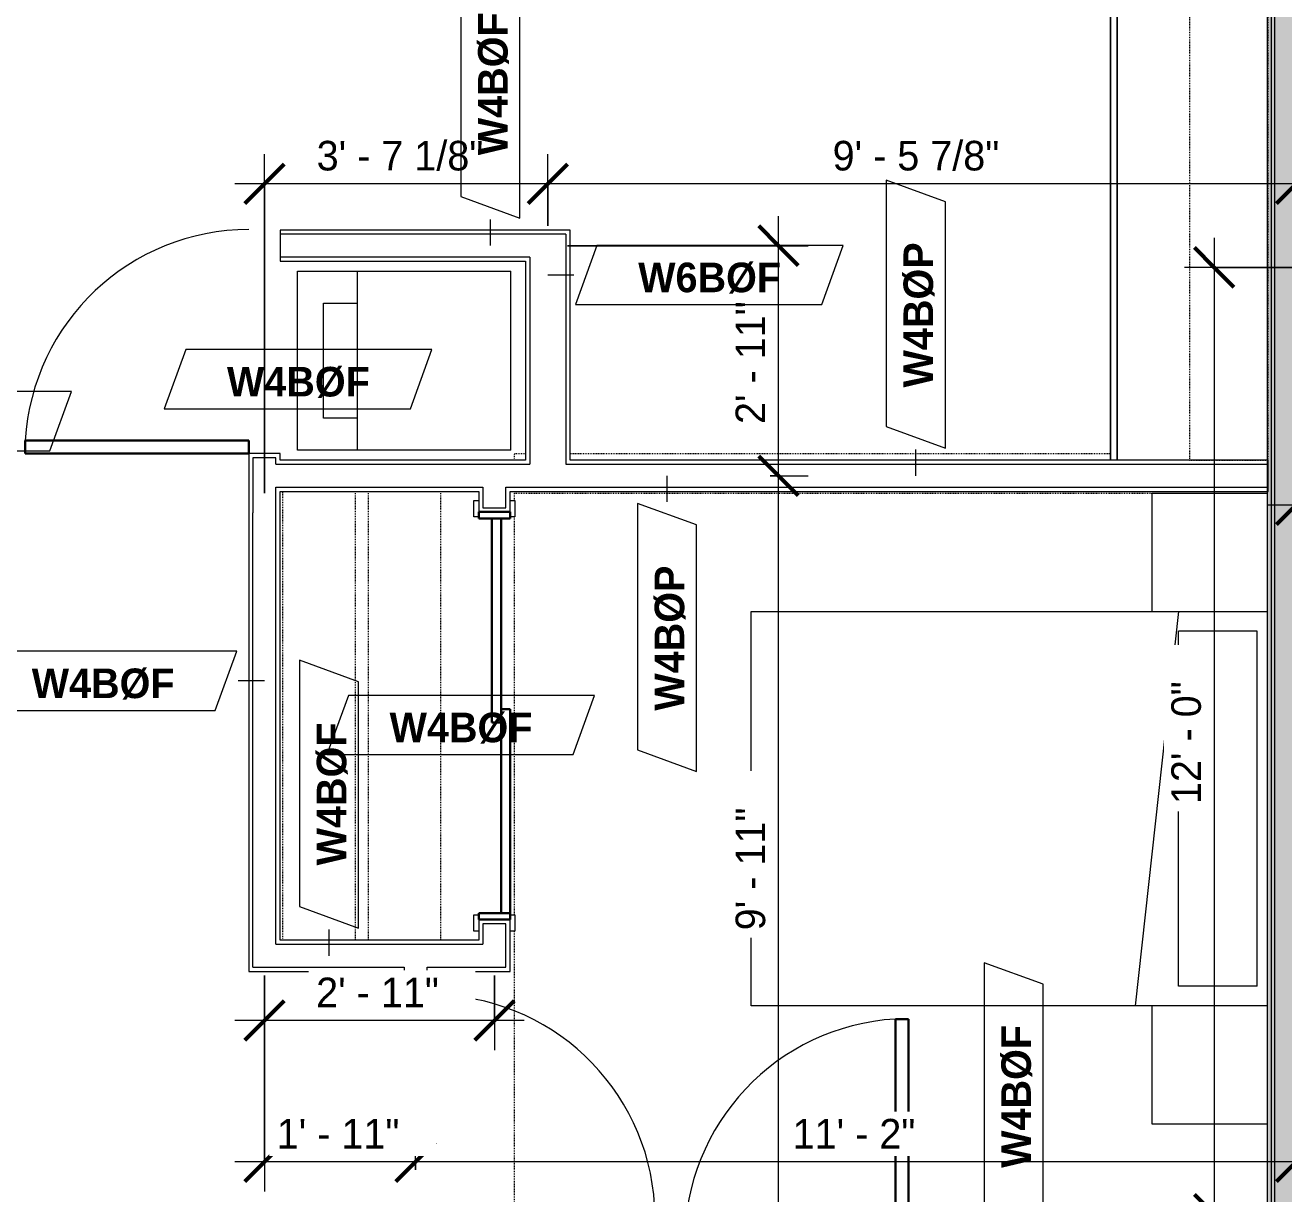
# Model space of a CAD drawing. Header units: inches. Extents: x -4010 to -1872, y 9846 to 12241.
# Drawn here: x -2706.5 to -2515, y 10540.3 to 10718.1 of the extents above; entities that cross this region are included whole.
import ezdxf

# ---------------------------------------------------------------- set-up
doc = ezdxf.new("R2010")
doc.units = ezdxf.units.IN
doc.header["$MEASUREMENT"] = 0
doc.linetypes.add('Dash', pattern=[0.25, 0.125, -0.125])
for name, color, linetype, lineweight in [('0-1', 7, 'Continuous', 5), ('A-ANNO-DIMS', 211, 'Continuous', 9), ('A-ANNO-DIMS-48', 211, 'Continuous', 9), ('A-DOOR-3', 31, 'Continuous', 9), ('A-DOOR-4', 31, 'Continuous', 30), ('A-DOOR-FRAM-3', 31, 'Continuous', 30), ('A-WALL', 113, 'Continuous', 18), ('A-WALL-2', 250, 'Continuous', 18), ('A-WALL-3', 113, 'Continuous', 9), ('A-WALL-IDEN', 211, 'Continuous', 9), ('I-FURN', 30, 'Continuous', 9), ('I-FURN-HDLN', 30, 'Dash', 9), ('I-WALL-2', 241, 'Continuous', 5), ('I-WALL-3', 7, 'Continuous', 9), ('P-SANR-FIXT', 6, 'Continuous', 9), ('Q-CASE', 31, 'Continuous', 9), ('Q-CASE-HDLN', 31, 'Dash', 9)]:
    doc.layers.add(name, color=color, linetype=linetype, lineweight=lineweight)
doc.styles.add('Century Gothic', font='ufonts.com_century-gothic.ttf', dxfattribs={"height": 4.5})
doc.styles.add('Century Gothic_B', font='GOTHICB.TTF', dxfattribs={"height": 4.5})
doc.dimstyles.new('OD_1__HACK_2', dxfattribs={"dimscale": 12, "dimtxt": 4.698757, "dimasz": 0.5, "dimexe": 0.375, "dimexo": 0.25, "dimgap": 0.0625, "dimtad": 1, "dimdec": 4, "dimrnd": 0.0625, "dimzin": 3, "dimdsep": 46, "dimlunit": 4, "dimtxsty": 'Century Gothic', "dimblk1": 'OBLIQUE', "dimblk2": 'OBLIQUE', "dimsah": 1, "dimcen": 0.09, "dimdle": 0.375, "dimazin": 0, "dimtfac": 1, "dimtdec": 4, "dimtix": 1, "dimtmove": 0, "dimatfit": 3, "dimfxl": 1, "dimtvp": 1, "dimtfill": 1, "dimfrac": 2, "dimtolj": 1, "dimtzin": 0, "dimarcsym": 2})

# ---------------------------------------------------------------- blocks, each defined once
blk = doc.blocks.new('CTR - 1st Phase - Common Walls_rvt-1-UNITS PLANS - 3RD FLOOR')
at = {"layer": 'I-WALL-2'}
for points in [[(-2517.56, 10458.16), (-2516.94, 10458.16), (-2516.94, 10843.14), (-2517.56, 10843.14), (-2517.56, 10463.58)], [(-2516.94, 10457.54), (-2516.44, 10457.54), (-2516.44, 10843.14), (-2516.94, 10843.14), (-2516.94, 10458.16)], [(-2516.44, 10457.54), (-2510.94, 10457.54), (-2510.94, 10843.14), (-2516.44, 10843.14), (-2516.44, 10458.16)]]:
    blk.add_hatch(color=256, dxfattribs=at).paths.add_polyline_path(points, flags=0)
at = {"layer": 'A-WALL-2'}
for p, q in [((-2516.94, 10843.14), (-2516.94, 10458.16)), ((-2516.44, 10843.14), (-2516.44, 10458.16))]:
    blk.add_line(p, q, dxfattribs=at)
at = {"layer": 'I-WALL-3'}
blk.add_line((-2517.56, 10843.14), (-2517.56, 10494.28), dxfattribs=at)
blk = doc.blocks.new('SLIDING - FLUSH - 5-0 x 6-8-3203586-UNITS PLANS - 3RD FLOOR')
at = {"layer": 'A-DOOR-3'}
for p, q in [((-32.75, 3.25), (-30.25, 3.25)), ((-32.75, 2.5), (-32.75, 3.25)), ((-30.25, 2.5), (-32.75, 2.5)), ((-30.25, 3.25), (-30.25, 2.5)), ((30.25, 3.25), (32.75, 3.25)), ((30.25, 2.5), (30.25, 3.25)), ((32.75, 2.5), (30.25, 2.5)), ((32.75, 3.25), (32.75, 2.5)), ((-32.75, -2.25), (-30.25, -2.25)), ((-32.75, -3), (-32.75, -2.25)), ((-30.25, -3), (-32.75, -3)), ((-30.25, -2.25), (-30.25, -3)), ((30.25, -2.25), (32.75, -2.25)), ((30.25, -3), (30.25, -2.25)), ((32.75, -3), (30.25, -3)), ((32.75, -2.25), (32.75, -3))]:
    blk.add_line(p, q, dxfattribs=at)
at = {"layer": 'A-DOOR-4'}
for p, q in [((-1, -0.88), (-1, 0.5)), ((-1, 0.5), (30, 0.5)), ((30, 0.5), (30, -0.88)), ((-30, -2.25), (-30, -0.88)), ((-30, -0.88), (1, -0.88)), ((30, -0.88), (-1, -0.88)), ((1, -0.88), (1, -2.25)), ((1, -2.25), (-30, -2.25))]:
    blk.add_line(p, q, dxfattribs=at)
at = {"layer": 'A-DOOR-FRAM-3'}
for p, q in [((-31, -2.25), (-31, 2.5)), ((-31, 2.5), (-30, 2.5)), ((-30, 2.5), (-30, -2.25)), ((30, 2.5), (31, 2.5)), ((30, -2.25), (30, 2.5)), ((31, 2.5), (31, -2.25)), ((-30, -2.25), (-31, -2.25)), ((31, -2.25), (30, -2.25))]:
    blk.add_line(p, q, dxfattribs=at)
blk = doc.blocks.new('SWING - SINGLE - FLUSH - 2-10 x 6-8 - PRIVACY-3199407-UNITS PLANS - 3RD FLOOR')
at = {"layer": 'A-DOOR-3'}
blk.add_arc((17, 2.37), 34.07, 93.3657, 180, dxfattribs=at)
at = {"layer": 'A-DOOR-4'}
for p, q in [((15, 2.37), (15, 36.38)), ((17, 36.38), (15, 36.38)), ((17, 2.37), (17, 36.38)), ((17, 2.37), (15, 2.37))]:
    blk.add_line(p, q, dxfattribs=at)
at = {"layer": 'A-DOOR-FRAM-3'}
for p, q in [((-17, 3.37), (-20, 3.37)), ((-20, 3.37), (-20, 2.37)), ((-20, 2.37), (-17, 2.37)), ((-17, 2.37), (-17, 3.37)), ((20, 3.37), (17, 3.37)), ((17, 3.37), (17, 2.37)), ((17, 2.37), (20, 2.37)), ((20, 2.37), (20, 3.37)), ((-17, -2.38), (-20, -2.38)), ((-20, -2.38), (-20, -3.38)), ((-20, -3.38), (-17, -3.38)), ((-17, -3.38), (-17, -2.38)), ((20, -2.38), (17, -2.38)), ((17, -2.38), (17, -3.38)), ((17, -3.38), (20, -3.38)), ((20, -3.38), (20, -2.38))]:
    blk.add_line(p, q, dxfattribs=at)
blk = doc.blocks.new('OD_CW_Closet - OD_CW_Closet-3786599-UNITS PLANS - 3RD FLOOR')
at = {"layer": 'Q-CASE-HDLN'}
for p, q in [((0.74, -24), (0.74, 0)), ((0.74, 0), (68.99, 0)), ((68.99, 0), (68.99, -24)), ((0.74, -11), (68.99, -11)), ((0.74, -13), (68.99, -13)), ((68.99, -24), (0.74, -24))]:
    blk.add_line(p, q, dxfattribs=at)
blk = doc.blocks.new('SWING - SINGLE - FLUSH - 34_ x 80_ - OFFSET PIVOT DOOR AT WASHER_DRYER-3630089-UNITS PLANS - 3RD FLOOR')
at = {"layer": 'A-DOOR-3'}
blk.add_arc((17, -2.37), 34.07, 180, 266.6343, dxfattribs=at)
at = {"layer": 'A-DOOR-4'}
for p, q in [((15, -2.37), (15, -36.38)), ((17, -2.37), (15, -2.37)), ((17, -2.37), (17, -36.38)), ((17, -36.38), (15, -36.38))]:
    blk.add_line(p, q, dxfattribs=at)
blk = doc.blocks.new('Bed-Standard - Queen 60_ x 79_-3761504-UNITS PLANS - 3RD FLOOR')
at = {"layer": 'I-FURN'}
for p, q in [((-19.31, 41.3), (40.69, 41.3)), ((-19.31, -37.2), (-19.31, 41.3)), ((40.69, 41.3), (40.69, -37.2)), ((40.69, -23.7), (-19.31, -17.13)), ((-16.31, -23.7), (37.69, -23.7)), ((-16.31, -35.7), (-16.31, -23.7)), ((37.69, -35.7), (37.69, -23.7)), ((-16.31, -35.7), (37.69, -35.7))]:
    blk.add_line(p, q, dxfattribs=at)
at = {"layer": 'I-FURN-HDLN'}
for p, q in [((-55.31, 77.3), (-7.94, 77.3)), ((-5.44, 77.3), (55.06, 77.3)), ((57.56, 77.3), (58.94, 77.3)), ((58.69, 77.3), (58.69, -37.2)), ((63.69, 77.3), (64.69, 77.3)), ((64.69, 77.3), (64.69, 75.61)), ((64.69, 68.86), (64.69, -13.39)), ((-55.31, 17.36), (-55.31, 51.36))]:
    blk.add_line(p, q, dxfattribs=at)
blk = doc.blocks.new('Stacked Washer and Dryer - 26_x25_ - Private-1352637-UNITS PLANS - 3RD FLOOR')
at = {"layer": 'P-SANR-FIXT'}
for p, q in [((0, 13.625), (32.4375, 13.625)), ((0, 13.625), (0, -13.625)), ((23.34375, 13.625), (23.34375, -13.625)), ((32.4375, 13.625), (32.4375, -13.625)), ((23.34375, 8.75), (28.53125, 8.75)), ((28.53125, 8.75), (28.53125, -8.75)), ((28.53125, -8.75), (23.34375, -8.75)), ((32.4375, -13.625), (0, -13.625))]:
    blk.add_line(p, q, dxfattribs=at)
blk = doc.blocks.new('Table-Night Stand - 18_ x 18_ x 24_-V44-UNITS PLANS - 3RD FLOOR')
at = {"layer": 'I-FURN'}
for p, q in [((0.15, 0), (18.15, 0)), ((18.15, 0), (18.15, -17.5))]:
    blk.add_line(p, q, dxfattribs=at)
blk = doc.blocks.new('Table-Night Stand - 18_ x 18_ x 24_-V45-UNITS PLANS - 3RD FLOOR')
at = {"layer": 'I-FURN'}
for p, q in [((0.15, 0), (18.15, 0)), ((0.15, -17.5), (0.15, 0))]:
    blk.add_line(p, q, dxfattribs=at)
blk = doc.blocks.new('OD_CW_Base Cabinet - OD_CW_Base Cabinet-3857763-UNITS PLANS - 3RD FLOOR')
at = {"layer": 'Q-CASE'}
for p, q in [((0.74, 23.81), (0.74, 0)), ((0.74, 1), (0.74, 23.81)), ((0.74, 0), (0.74, 1)), ((0.74, 1), (191.34, 1)), ((191.34, 1), (0.74, 1)), ((0.74, 0), (191.34, 0)), ((191.34, 0), (0.74, 0))]:
    blk.add_line(p, q, dxfattribs=at)
blk = doc.blocks.new('OD_CW_Upper Cabinet - OD_CW_Upper Cabinet-3856838-UNITS PLANS - 3RD FLOOR')
at = {"layer": 'Q-CASE-HDLN'}
for p, q in [((191.34, 24), (0.74, 24)), ((0.74, 24), (0.74, 12)), ((191.34, 12), (191.34, 24)), ((0.74, 12), (191.34, 12))]:
    blk.add_line(p, q, dxfattribs=at)
blk = doc.blocks.new('DIMBLOCK5-UNITS PLANS - 3RD FLOOR')
at = {"layer": 'A-ANNO-DIMS-48'}
for p, q in [((-2513.12, 10573.3), (-2513.12, 10649.61)), ((-2435.94, 10646.36), (-2435.94, 10640.61)), ((-2435.94, 10645.11), (-2435.94, 10646.36)), ((-2517.62, 10645.11), (-2435.94, 10645.11)), ((-2513.12, 10645.11), (-2513.12, 10573.3))]:
    blk.add_line(p, q, dxfattribs=at)
at = {"layer": 'A-ANNO-DIMS-48', "lineweight": 50}
for p, q in [((-2513.12, 10645.11), (-2510.12, 10648.11)), ((-2435.94, 10645.11), (-2432.94, 10648.11)), ((-2513.12, 10645.11), (-2516.12, 10642.11)), ((-2435.94, 10645.11), (-2438.94, 10642.11))]:
    blk.add_line(p, q, dxfattribs=at)
at = {"layer": 'A-ANNO-DIMS-48', "color": 0, "insert": (-2489.89, 10651.63), "char_height": 4.5, "width": 36.8741, "attachment_point": 1, "line_spacing_factor": 0.984502, "style": 'Century Gothic', "bg_fill": 3, "box_fill_scale": 1.25, "bg_fill_color": 256, "bg_fill_true_color": 13158600, "bg_fill_transparency": 0}
blk.add_mtext('6\' - 5 3/16"', dxfattribs=at)
blk = doc.blocks.new('_Oblique')
at = {"color": 0, "linetype": 'ByBlock', "lineweight": -2}
blk.add_line((-0.5, -0.5), (0.5, 0.5), dxfattribs=at)
blk = doc.blocks.new('DIMBLOCK7-UNITS PLANS - 3RD FLOOR')
at = {"layer": 'A-ANNO-DIMS-48', "lineweight": 50}
for p, q in [((-2525.61, 10681.23), (-2528.61, 10684.23)), ((-2525.61, 10681.23), (-2522.61, 10678.23)), ((-2525.61, 10537.23), (-2528.61, 10540.23)), ((-2525.61, 10537.23), (-2522.61, 10534.23))]:
    blk.add_line(p, q, dxfattribs=at)
at = {"layer": 'A-ANNO-DIMS-48'}
for p, q in [((-2525.61, 10685.73), (-2525.61, 10532.73)), ((-2511.69, 10681.23), (-2530.11, 10681.23)), ((-2525.61, 10681.23), (-2511.69, 10681.23)), ((-2511.69, 10537.23), (-2530.11, 10537.23)), ((-2525.61, 10537.23), (-2511.69, 10537.23))]:
    blk.add_line(p, q, dxfattribs=at)
at = {"layer": 'A-ANNO-DIMS-48', "color": 0, "insert": (-2532.13, 10599.61), "char_height": 4.5, "width": 23.091, "attachment_point": 1, "rotation": 90, "line_spacing_factor": 0.984502, "style": 'Century Gothic', "bg_fill": 3, "box_fill_scale": 1.25, "bg_fill_color": 256, "bg_fill_true_color": 13158600, "bg_fill_transparency": 0}
blk.add_mtext('12\' - 0"', dxfattribs=at)
blk = doc.blocks.new('DIMBLOCK88-UNITS PLANS - 3RD FLOOR')
at = {"layer": 'A-ANNO-DIMS-48', "lineweight": 50}
for p, q in [((-2591.91, 10649.53), (-2594.91, 10652.53)), ((-2591.91, 10649.53), (-2588.91, 10646.53)), ((-2591.91, 10530.53), (-2594.91, 10533.53)), ((-2591.91, 10530.53), (-2588.91, 10527.53))]:
    blk.add_line(p, q, dxfattribs=at)
at = {"layer": 'A-ANNO-DIMS-48'}
for p, q in [((-2593.15, 10649.53), (-2587.41, 10649.53)), ((-2591.91, 10649.53), (-2593.15, 10649.53)), ((-2591.91, 10530.53), (-2591.91, 10649.53)), ((-2593.15, 10530.53), (-2587.41, 10530.53)), ((-2591.91, 10530.53), (-2593.15, 10530.53))]:
    blk.add_line(p, q, dxfattribs=at)
at = {"layer": 'A-ANNO-DIMS-48', "color": 0, "insert": (-2598.43, 10580.41), "char_height": 4.5, "width": 23.091, "attachment_point": 1, "rotation": 90, "line_spacing_factor": 0.984502, "style": 'Century Gothic', "bg_fill": 3, "box_fill_scale": 1.25, "bg_fill_color": 256, "bg_fill_true_color": 13158600, "bg_fill_transparency": 0}
blk.add_mtext('9\' - 11"', dxfattribs=at)
blk = doc.blocks.new('DIMBLOCK89-UNITS PLANS - 3RD FLOOR')
at = {"layer": 'A-ANNO-DIMS-48'}
for p, q in [((-2591.91, 10649.53), (-2591.91, 10689.03)), ((-2624, 10684.53), (-2587.41, 10684.53)), ((-2591.91, 10684.53), (-2624, 10684.53)), ((-2593.15, 10649.53), (-2587.41, 10649.53)), ((-2591.91, 10649.53), (-2593.15, 10649.53))]:
    blk.add_line(p, q, dxfattribs=at)
at = {"layer": 'A-ANNO-DIMS-48', "lineweight": 50}
for p, q in [((-2591.91, 10684.53), (-2594.91, 10687.53)), ((-2591.91, 10684.53), (-2588.91, 10681.53)), ((-2591.91, 10649.53), (-2594.91, 10652.53)), ((-2591.91, 10649.53), (-2588.91, 10646.53))]:
    blk.add_line(p, q, dxfattribs=at)
at = {"layer": 'A-ANNO-DIMS-48', "color": 0, "insert": (-2598.43, 10657.41), "char_height": 4.5, "width": 23.091, "attachment_point": 1, "rotation": 90, "line_spacing_factor": 0.984502, "style": 'Century Gothic', "bg_fill": 3, "box_fill_scale": 1.25, "bg_fill_color": 256, "bg_fill_true_color": 13158600, "bg_fill_transparency": 0}
blk.add_mtext('2\' - 11"', dxfattribs=at)
blk = doc.blocks.new('DIMBLOCK90-UNITS PLANS - 3RD FLOOR')
at = {"layer": 'A-ANNO-DIMS-48'}
for p, q in [((-2670.12, 10573.53), (-2670.12, 10562.2)), ((-2670.12, 10566.7), (-2670.12, 10573.53)), ((-2635.12, 10573.53), (-2635.12, 10562.2)), ((-2635.12, 10566.7), (-2635.12, 10573.53)), ((-2630.62, 10566.7), (-2674.62, 10566.7))]:
    blk.add_line(p, q, dxfattribs=at)
at = {"layer": 'A-ANNO-DIMS-48', "lineweight": 50}
for p, q in [((-2670.12, 10566.7), (-2667.12, 10569.7)), ((-2635.12, 10566.7), (-2632.12, 10569.7)), ((-2670.12, 10566.7), (-2673.12, 10563.7)), ((-2635.12, 10566.7), (-2638.12, 10563.7))]:
    blk.add_line(p, q, dxfattribs=at)
at = {"layer": 'A-ANNO-DIMS-48', "color": 0, "insert": (-2662.25, 10573.22), "char_height": 4.5, "width": 23.091, "attachment_point": 1, "line_spacing_factor": 0.984502, "style": 'Century Gothic', "bg_fill": 3, "box_fill_scale": 1.25, "bg_fill_color": 256, "bg_fill_true_color": 13158600, "bg_fill_transparency": 0}
blk.add_mtext('2\' - 11"', dxfattribs=at)
blk = doc.blocks.new('DIMBLOCK91-UNITS PLANS - 3RD FLOOR')
at = {"layer": 'A-ANNO-DIMS-48'}
for p, q in [((-2627, 10687.53), (-2627, 10698.45)), ((-2513.12, 10692.71), (-2513.12, 10698.45)), ((-2508.62, 10693.95), (-2627, 10693.95)), ((-2627, 10693.95), (-2627, 10687.53)), ((-2513.12, 10693.95), (-2513.12, 10692.71))]:
    blk.add_line(p, q, dxfattribs=at)
at = {"layer": 'A-ANNO-DIMS-48', "lineweight": 50}
for p, q in [((-2627, 10693.95), (-2624, 10696.95)), ((-2513.12, 10693.95), (-2510.12, 10696.95)), ((-2627, 10693.95), (-2630, 10690.95)), ((-2513.12, 10693.95), (-2516.12, 10690.95))]:
    blk.add_line(p, q, dxfattribs=at)
at = {"layer": 'A-ANNO-DIMS-48', "color": 0, "insert": (-2583.67, 10700.47), "char_height": 4.5, "width": 32.6676, "attachment_point": 1, "line_spacing_factor": 0.984502, "style": 'Century Gothic', "bg_fill": 3, "box_fill_scale": 1.25, "bg_fill_color": 256, "bg_fill_true_color": 13158600, "bg_fill_transparency": 0}
blk.add_mtext('9\' - 5 7/8"', dxfattribs=at)
blk = doc.blocks.new('DIMBLOCK92-UNITS PLANS - 3RD FLOOR')
at = {"layer": 'A-ANNO-DIMS-48'}
for p, q in [((-2670.12, 10646.91), (-2670.12, 10698.45)), ((-2627, 10687.53), (-2627, 10698.45)), ((-2627, 10693.95), (-2674.62, 10693.95)), ((-2670.12, 10693.95), (-2670.12, 10646.91)), ((-2627, 10693.95), (-2627, 10687.53))]:
    blk.add_line(p, q, dxfattribs=at)
at = {"layer": 'A-ANNO-DIMS-48', "lineweight": 50}
for p, q in [((-2670.12, 10693.95), (-2667.12, 10696.95)), ((-2627, 10693.95), (-2624, 10696.95)), ((-2670.12, 10693.95), (-2673.12, 10690.95)), ((-2627, 10693.95), (-2630, 10690.95))]:
    blk.add_line(p, q, dxfattribs=at)
at = {"layer": 'A-ANNO-DIMS-48', "color": 0, "insert": (-2662.17, 10700.47), "char_height": 4.5, "width": 32.6676, "attachment_point": 1, "line_spacing_factor": 0.984502, "style": 'Century Gothic', "bg_fill": 3, "box_fill_scale": 1.25, "bg_fill_color": 256, "bg_fill_true_color": 13158600, "bg_fill_transparency": 0}
blk.add_mtext('3\' - 7 1/8"', dxfattribs=at)
blk = doc.blocks.new('DIMBLOCK93-UNITS PLANS - 3RD FLOOR')
at = {"layer": 'A-ANNO-DIMS-48'}
for p, q in [((-2647.12, 10543.97), (-2647.12, 10549.71)), ((-2513.12, 10543.97), (-2513.12, 10549.71)), ((-2508.62, 10545.21), (-2647.12, 10545.21)), ((-2647.12, 10545.21), (-2647.12, 10543.97)), ((-2513.12, 10545.21), (-2513.12, 10543.97))]:
    blk.add_line(p, q, dxfattribs=at)
at = {"layer": 'A-ANNO-DIMS-48', "lineweight": 50}
for p, q in [((-2647.12, 10545.21), (-2644.12, 10548.21)), ((-2513.12, 10545.21), (-2510.12, 10548.21)), ((-2647.12, 10545.21), (-2650.12, 10542.21)), ((-2513.12, 10545.21), (-2516.12, 10542.21))]:
    blk.add_line(p, q, dxfattribs=at)
at = {"layer": 'A-ANNO-DIMS-48', "color": 0, "insert": (-2589.75, 10551.73), "char_height": 4.5, "width": 23.091, "attachment_point": 1, "line_spacing_factor": 0.984502, "style": 'Century Gothic', "bg_fill": 3, "box_fill_scale": 1.25, "bg_fill_color": 256, "bg_fill_true_color": 13158600, "bg_fill_transparency": 0}
blk.add_mtext('11\' - 2"', dxfattribs=at)
blk = doc.blocks.new('DIMBLOCK94-UNITS PLANS - 3RD FLOOR')
at = {"layer": 'A-ANNO-DIMS-48'}
for p, q in [((-2670.12, 10573.53), (-2670.12, 10540.71)), ((-2670.12, 10545.21), (-2670.12, 10573.53)), ((-2647.12, 10543.97), (-2647.12, 10549.71)), ((-2647.12, 10545.21), (-2674.62, 10545.21)), ((-2647.12, 10545.21), (-2647.12, 10543.97))]:
    blk.add_line(p, q, dxfattribs=at)
at = {"layer": 'A-ANNO-DIMS-48', "lineweight": 50}
for p, q in [((-2670.12, 10545.21), (-2667.12, 10548.21)), ((-2647.12, 10545.21), (-2644.12, 10548.21)), ((-2670.12, 10545.21), (-2673.12, 10542.21)), ((-2647.12, 10545.21), (-2650.12, 10542.21))]:
    blk.add_line(p, q, dxfattribs=at)
at = {"layer": 'A-ANNO-DIMS-48', "color": 0, "insert": (-2668.25, 10551.73), "char_height": 4.5, "width": 23.091, "attachment_point": 1, "line_spacing_factor": 0.984502, "style": 'Century Gothic', "bg_fill": 3, "box_fill_scale": 1.25, "bg_fill_color": 256, "bg_fill_true_color": 13158600, "bg_fill_transparency": 0}
blk.add_mtext('1\' - 11"', dxfattribs=at)
blk = doc.blocks.new('Wall Tag - Arch Wall-3956453-UNITS PLANS - 3RD FLOOR')
at = {"layer": 'A-WALL-IDEN'}
for p, q in [((-0.3561, 0.0937), (-0.4244, -0.0937)), ((0.4244, 0.0937), (-0.3561, 0.0937)), ((0.3561, -0.0937), (0.4244, 0.0937)), ((-0.4244, -0.0937), (0.3561, -0.0937))]:
    blk.add_line(p, q, dxfattribs=at)

msp = doc.modelspace()

# ---------------------------------------------------------------- linework, layer by layer
at = {"layer": 'A-WALL'}
for p, q in [((-2624.24874, 10686.28481), (-2667.74874, 10686.28481)), ((-2624.24874, 10686.28481), (-2624.24874, 10651.28481)), ((-2629.74874, 10682.78481), (-2667.74874, 10682.78481)), ((-2629.74874, 10682.78481), (-2629.74874, 10651.28481)), ((-2668.37374, 10652.28481), (-2671.87374, 10652.28481)), ((-2671.87374, 10652.28481), (-2671.87374, 10643.9144)), ((-2668.37374, 10651.28481), (-2668.37374, 10652.28481)), ((-2668.37374, 10651.28481), (-2629.74874, 10651.28481)), ((-2624.24874, 10651.28481), (-2517.37374, 10651.28481)), ((-2668.37374, 10643.9144), (-2668.37374, 10647.78481)), ((-2668.37374, 10647.78481), (-2636.87374, 10647.78481)), ((-2636.87374, 10647.78481), (-2636.87374, 10644.65981)), ((-2633.37374, 10644.65981), (-2633.37374, 10647.78481)), ((-2633.37374, 10647.78481), (-2517.37374, 10647.78481)), ((-2636.87374, 10644.65981), (-2633.37374, 10644.65981)), ((-2671.87374, 10574.78481), (-2671.87374, 10643.9144)), ((-2668.37374, 10578.28481), (-2668.37374, 10643.9144)), ((-2636.87374, 10581.40981), (-2636.87374, 10578.28481)), ((-2633.37374, 10581.40981), (-2636.87374, 10581.40981)), ((-2633.37374, 10574.78481), (-2633.37374, 10581.40981)), ((-2668.37374, 10578.28481), (-2636.87374, 10578.28481)), ((-2671.87374, 10574.78481), (-2648.87374, 10574.78481)), ((-2648.87374, 10574.78481), (-2648.87374, 10571.15981)), ((-2645.37374, 10571.15981), (-2645.37374, 10574.78481)), ((-2645.37374, 10574.78481), (-2633.37374, 10574.78481)), ((-2648.87374, 10571.15981), (-2645.37374, 10571.15981))]:
    msp.add_line(p, q, dxfattribs=at)
at = {"layer": 'A-WALL-3'}
for p, q in [((-2623.62374, 10686.90981), (-2667.74874, 10686.90981)), ((-2667.74874, 10686.90981), (-2667.74874, 10682.15981)), ((-2623.62374, 10651.90981), (-2623.62374, 10686.90981)), ((-2667.74874, 10682.15981), (-2630.37374, 10682.15981)), ((-2630.37374, 10682.15981), (-2630.37374, 10651.90981)), ((-2672.49874, 10652.90981), (-2672.49874, 10643.9144)), ((-2667.74874, 10652.90981), (-2672.49874, 10652.90981)), ((-2667.74874, 10651.90981), (-2667.74874, 10652.90981)), ((-2630.37374, 10651.90981), (-2667.74874, 10651.90981)), ((-2517.37374, 10651.90981), (-2623.62374, 10651.90981)), ((-2517.37374, 10647.15981), (-2517.37374, 10651.90981)), ((-2667.74874, 10643.9144), (-2667.74874, 10647.15981)), ((-2667.74874, 10647.15981), (-2637.49874, 10647.15981)), ((-2637.49874, 10647.15981), (-2637.49874, 10644.03481)), ((-2632.74874, 10644.03481), (-2632.74874, 10647.15981)), ((-2632.74874, 10647.15981), (-2517.37374, 10647.15981)), ((-2637.49874, 10644.03481), (-2632.74874, 10644.03481)), ((-2672.49874, 10643.9144), (-2672.49874, 10574.15981)), ((-2667.74874, 10578.90981), (-2667.74874, 10643.9144)), ((-2632.74874, 10582.03481), (-2637.49874, 10582.03481)), ((-2637.49874, 10582.03481), (-2637.49874, 10578.90981)), ((-2632.74874, 10574.15981), (-2632.74874, 10582.03481)), ((-2637.49874, 10578.90981), (-2667.74874, 10578.90981)), ((-2672.49874, 10574.15981), (-2649.49874, 10574.15981)), ((-2649.49874, 10574.15981), (-2649.49874, 10570.53481)), ((-2644.74874, 10570.53481), (-2644.74874, 10574.15981)), ((-2644.74874, 10574.15981), (-2632.74874, 10574.15981)), ((-2649.49874, 10570.53481), (-2644.74874, 10570.53481))]:
    msp.add_line(p, q, dxfattribs=at)
at = {"layer": 'A-WALL-IDEN'}
for p, q in [((-2571.0123, 10649.53481), (-2571.0123, 10653.51211)), ((-2670.12374, 10618.35113), (-2674.10104, 10618.35113))]:
    msp.add_line(p, q, dxfattribs=at)

# ---------------------------------------------------------------- block references
at = {"layer": '0-1'}
msp.add_blockref('CTR - 1st Phase - Common Walls_rvt-1-UNITS PLANS - 3RD FLOOR', (0, 0), dxfattribs=at)
at = {"layer": 'A-DOOR-3'}
for name, p, rotation in [('SWING - SINGLE - FLUSH - 34_ x 80_ - OFFSET PIVOT DOOR AT WASHER_DRYER-3630089-UNITS PLANS - 3RD FLOOR', (-2670.12374, 10669.90981), 270.00000000002), ('SLIDING - FLUSH - 5-0 x 6-8-3203586-UNITS PLANS - 3RD FLOOR', (-2634.99874, 10613.03481), 89.99999999995542), ('SWING - SINGLE - FLUSH - 2-10 x 6-8 - PRIVACY-3199407-UNITS PLANS - 3RD FLOOR', (-2647.12374, 10553.53481), 269.999999999966)]:
    msp.add_blockref(name, p, dxfattribs=dict(at, rotation=rotation))
msp.add_blockref('SWING - SINGLE - FLUSH - 2-10 x 6-8 - PRIVACY-3199407-UNITS PLANS - 3RD FLOOR', (-2589.12374, 10530.53481), dxfattribs=at)
at = {"layer": 'A-WALL-IDEN', "xscale": 47.99999999999997, "yscale": 47.99999999999997, "zscale": 47.99999999999997}
for p in [(-2719.85076, 10657.8394), (-2694.6986, 10618.35113), (-2640.25076, 10611.64047)]:
    msp.add_blockref('Wall Tag - Arch Wall-3956453-UNITS PLANS - 3RD FLOOR', p, dxfattribs=at)
at = {"layer": 'A-WALL-IDEN', "xscale": 47.99999999999997, "yscale": 47.99999999999997, "zscale": 47.99999999999997, "rotation": 89.99999999999991}
for p in [(-2608.87515, 10624.95995), (-2660.28821, 10601.10967)]:
    msp.add_blockref('Wall Tag - Arch Wall-3956453-UNITS PLANS - 3RD FLOOR', p, dxfattribs=at)
at = {"layer": 'I-FURN', "rotation": 89.99999999997092}
for name, p in [('Bed-Standard - Queen 60_ x 79_-3761504-UNITS PLANS - 3RD FLOOR', (-2554.76474, 10588.22128)), ('Table-Night Stand - 18_ x 18_ x 24_-V44-UNITS PLANS - 3RD FLOOR', (-2535.05982, 10628.76281)), ('Table-Night Stand - 18_ x 18_ x 24_-V45-UNITS PLANS - 3RD FLOOR', (-2535.05982, 10550.76281))]:
    msp.add_blockref(name, p, dxfattribs=at)
at = {"layer": 'P-SANR-FIXT', "rotation": 180}
msp.add_blockref('Stacked Washer and Dryer - 26_x25_ - Private-1352637-UNITS PLANS - 3RD FLOOR', (-2632.62374, 10667.03481), dxfattribs=at)
at = {"layer": 'Q-CASE'}
for name, p, rotation in [('OD_CW_Base Cabinet - OD_CW_Base Cabinet-3857763-UNITS PLANS - 3RD FLOOR', (-2541.37374, 10843.24751), 269.9999999999955), ('OD_CW_Upper Cabinet - OD_CW_Upper Cabinet-3856838-UNITS PLANS - 3RD FLOOR', (-2541.37374, 10843.24751), 270.0000000000159), ('OD_CW_Closet - OD_CW_Closet-3786599-UNITS PLANS - 3RD FLOOR', (-2643.33506, 10647.89751), 269.9999999999793)]:
    msp.add_blockref(name, p, dxfattribs=dict(at, rotation=rotation))

# ---------------------------------------------------------------- texts
at = {"layer": 'A-WALL-IDEN', "char_height": 4.5, "attachment_point": 1, "rotation": 90, "style": 'Century Gothic_B'}
for s, insert, width in [('W4BØP', (-2610.74645, 10613.81481), 26.8155), ('W4BØF', (-2662.15951, 10590.28579), 26.058)]:
    msp.add_mtext(s, dxfattribs=dict(at, insert=insert, width=width))
at = {"layer": 'A-WALL-IDEN', "char_height": 4.5, "width": 26.058, "attachment_point": 1, "style": 'Century Gothic_B'}
for insert in [(-2705.52248, 10620.22243), (-2651.07464, 10613.51177)]:
    msp.add_mtext('W4BØF', dxfattribs=dict(at, insert=insert))

# ---------------------------------------------------------------- next in the draw order: dimensions: what is measured, and where the dimension line sits
at = {"layer": 'A-ANNO-DIMS'}
dim = msp.add_linear_dim(base=(-2591.90723, 10649.53481), p1=(-2596.14987, 10530.53481), p2=(-2596.14987, 10649.53481), angle=90, dimstyle='OD_1__HACK_2', override={"dimpost": '<>', "dimfxl": 119}, dxfattribs=at)
dim.commit()
dim.dimension.update_dxf_attribs({"geometry": 'DIMBLOCK88-UNITS PLANS - 3RD FLOOR', "text_midpoint": (-2595.02042, 10590.03481)})
for base, p1, p2, override, picture, middle in [((-2435.93624, 10645.11479), (-2513.12374, 10570.3019), (-2435.93624, 10649.35743), {"dimpost": '<>', "dimfxl": 110.488408}, 'DIMBLOCK5-UNITS PLANS - 3RD FLOOR', (-2474.52999, 10648.4773)), ((-2670.12374, 10566.70226), (-2635.12374, 10576.53481), (-2670.12374, 10576.53481), {"dimpost": '<>', "dimfxl": 35}, 'DIMBLOCK90-UNITS PLANS - 3RD FLOOR', (-2652.62374, 10569.75885))]:
    dim = msp.add_linear_dim(base=base, p1=p1, p2=p2, dimstyle='OD_1__HACK_2', override=override, dxfattribs=at)
    dim.commit()
    dim.dimension.update_dxf_attribs({"geometry": picture, "text_midpoint": middle})

# ---------------------------------------------------------------- next in the draw order: dimensions: what is measured, and where the dimension line sits
for base, p1, p2, override, picture, middle in [((-2591.90723, 10684.53481), (-2596.14987, 10649.53481), (-2626.99874, 10684.53481), {"dimpost": '<>', "dimfxl": 46.654609}, 'DIMBLOCK89-UNITS PLANS - 3RD FLOOR', (-2594.96382, 10667.03481)), ((-2525.60865, 10537.2269), (-2508.68624, 10681.2269), (-2508.68624, 10537.2269), {"dimpost": '<>', "dimfxl": 144}, 'DIMBLOCK7-UNITS PLANS - 3RD FLOOR', (-2528.72184, 10609.2269))]:
    dim = msp.add_linear_dim(base=base, p1=p1, p2=p2, angle=90, dimstyle='OD_1__HACK_2', override=override, dxfattribs=at)
    dim.commit()
    dim.dimension.update_dxf_attribs({"geometry": picture, "text_midpoint": middle})

# ---------------------------------------------------------------- next in the draw order: linework, layer by layer
at = {"layer": 'A-WALL-IDEN'}
msp.add_line((-2608.87515, 10649.53481), (-2608.87515, 10645.5575), dxfattribs=at)

# ---------------------------------------------------------------- next in the draw order: texts
at = {"layer": 'A-WALL-IDEN', "insert": (-2613.24776, 10681.9499), "char_height": 4.5, "width": 26.058, "attachment_point": 1, "style": 'Century Gothic_B'}
msp.add_mtext('W6BØF', dxfattribs=at)

# ---------------------------------------------------------------- next in the draw order: dimensions: what is measured, and where the dimension line sits
at = {"layer": 'A-ANNO-DIMS'}
for base, p1, p2, override, picture, middle in [((-2626.99874, 10693.95171), (-2513.12374, 10689.70907), (-2626.99874, 10684.53481), {"dimpost": '<>', "dimfxl": 113.992494}, 'DIMBLOCK91-UNITS PLANS - 3RD FLOOR', (-2570.06124, 10697.31422)), ((-2647.12374, 10545.21457), (-2513.12374, 10540.97193), (-2647.12374, 10540.97193), {"dimpost": '<>', "dimfxl": 134}, 'DIMBLOCK93-UNITS PLANS - 3RD FLOOR', (-2580.12374, 10548.27116))]:
    dim = msp.add_linear_dim(base=base, p1=p1, p2=p2, dimstyle='OD_1__HACK_2', override=override, dxfattribs=at)
    dim.commit()
    dim.dimension.update_dxf_attribs({"geometry": picture, "text_midpoint": middle})

# ---------------------------------------------------------------- next in the draw order: block references
at = {"layer": 'A-WALL-IDEN', "xscale": 47.99999999999997, "yscale": 47.99999999999997, "zscale": 47.99999999999997, "rotation": 89.99999999999991}
for p in [(-2571.0123, 10674.10967), (-2556.12936, 10555.10967)]:
    msp.add_blockref('Wall Tag - Arch Wall-3956453-UNITS PLANS - 3RD FLOOR', p, dxfattribs=at)
at = {"layer": 'A-WALL-IDEN', "xscale": 47.99999999999997, "yscale": 47.99999999999997, "zscale": 47.99999999999997}
msp.add_blockref('Wall Tag - Arch Wall-3956453-UNITS PLANS - 3RD FLOOR', (-2602.42388, 10680.0786), dxfattribs=at)

# ---------------------------------------------------------------- next in the draw order: texts
at = {"layer": 'A-WALL-IDEN', "char_height": 4.5, "attachment_point": 1, "rotation": 90, "style": 'Century Gothic_B'}
for s, insert, width in [('W4BØP', (-2572.8836, 10662.96453), 26.8155), ('W4BØF', (-2558.00066, 10544.28579), 26.058)]:
    msp.add_mtext(s, dxfattribs=dict(at, insert=insert, width=width))

# ---------------------------------------------------------------- next in the draw order: dimensions: what is measured, and where the dimension line sits
at = {"layer": 'A-ANNO-DIMS'}
for base, p1, p2, override, picture, middle in [((-2670.12374, 10693.95171), (-2626.99874, 10684.53481), (-2670.12374, 10643.9144), {"dimpost": '<>', "dimfxl": 59.243425}, 'DIMBLOCK92-UNITS PLANS - 3RD FLOOR', (-2648.56124, 10697.31422)), ((-2670.12374, 10545.21457), (-2647.12374, 10540.97193), (-2670.12374, 10576.53481), {"dimpost": '<>', "dimfxl": 42.352312}, 'DIMBLOCK94-UNITS PLANS - 3RD FLOOR', (-2658.62374, 10548.21457))]:
    dim = msp.add_linear_dim(base=base, p1=p1, p2=p2, dimstyle='OD_1__HACK_2', override=override, dxfattribs=at)
    dim.commit()
    dim.dimension.update_dxf_attribs({"geometry": picture, "text_midpoint": middle})

# ---------------------------------------------------------------- next in the draw order: linework, layer by layer
at = {"layer": 'A-WALL-IDEN'}
for p, q in [((-2635.74356, 10684.53481), (-2635.74356, 10688.51211)), ((-2626.99874, 10680.0786), (-2623.02143, 10680.0786)), ((-2660.28821, 10576.53481), (-2660.28821, 10580.51211))]:
    msp.add_line(p, q, dxfattribs=at)

# ---------------------------------------------------------------- next in the draw order: block references
at = {"layer": 'A-WALL-IDEN', "xscale": 47.99999999999997, "yscale": 47.99999999999997, "zscale": 47.99999999999997, "rotation": 89.99999999999991}
msp.add_blockref('Wall Tag - Arch Wall-3956453-UNITS PLANS - 3RD FLOOR', (-2635.74356, 10709.10967), dxfattribs=at)
at = {"layer": 'A-WALL-IDEN', "xscale": 47.99999999999997, "yscale": 47.99999999999997, "zscale": 47.99999999999997}
msp.add_blockref('Wall Tag - Arch Wall-3956453-UNITS PLANS - 3RD FLOOR', (-2664.99671, 10664.2246), dxfattribs=at)

# ---------------------------------------------------------------- next in the draw order: texts
at = {"layer": 'A-WALL-IDEN', "insert": (-2637.61486, 10698.28579), "char_height": 4.5, "width": 26.058, "attachment_point": 1, "rotation": 90, "style": 'Century Gothic_B'}
msp.add_mtext('W4BØF', dxfattribs=at)
at = {"layer": 'A-WALL-IDEN', "insert": (-2675.82059, 10666.0959), "char_height": 4.5, "width": 26.058, "attachment_point": 1, "style": 'Century Gothic_B'}
msp.add_mtext('W4BØF', dxfattribs=at)

doc.saveas('drawing.dxf')
